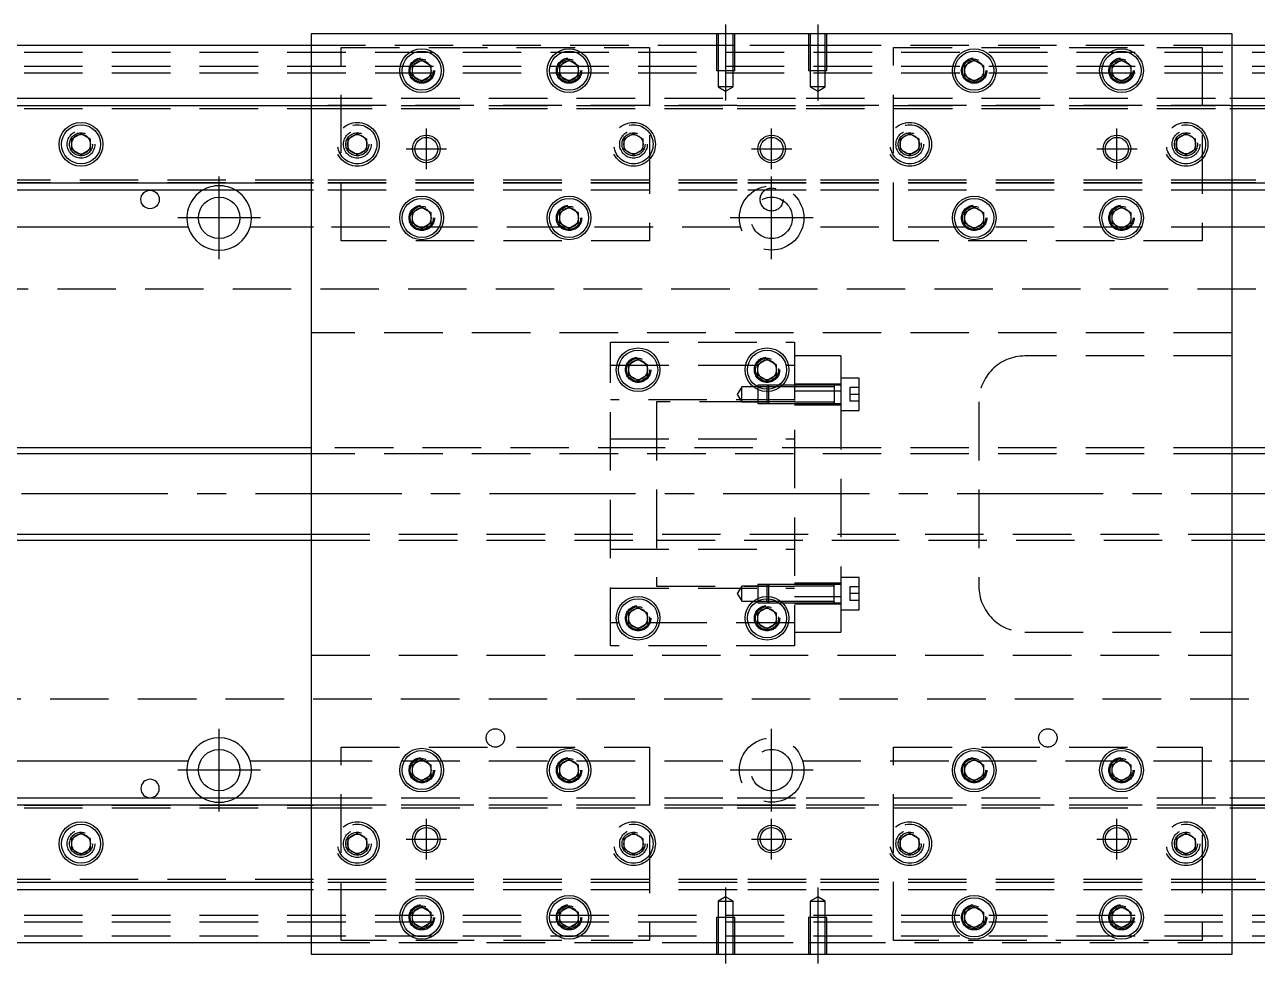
# Model space of a CAD drawing. Extents: x -20 to 1041, y -277 to 102.
# Drawn here: x 247.7 to 515.5, y -102 to 102 of the extents above; entities that cross this region are included whole.
import ezdxf

# ---------------------------------------------------------------- set-up
doc = ezdxf.new("R2010")
doc.units = 0
doc.linetypes.add('CENTER', pattern=[50.8, 31.75, -6.35, 6.35, -6.35])
doc.linetypes.add('DASHED', pattern=[19.05, 12.7, -6.35])
doc.layers.get('0').update_dxf_attribs({"linetype": 'CONTINUOUS'})
doc.layers.add('CENTER', color=1, linetype='CENTER')

msp = doc.modelspace()

# ---------------------------------------------------------------- linework, layer by layer
at = {"color": 7, "linetype": 'CONTINUOUS'}
for p, q in [((510, 100), (310, 100)), ((310, 100), (310, -100)), ((510, -100), (510, 100)), ((310, 97.5), (0, 97.5)), ((820, 97.5), (510, 97.5)), ((332, 93.1547), (334, 94.309402)), ((334, 94.309402), (336, 93.1547)), ((364, 93.1547), (366, 94.309402)), ((366, 94.309402), (368, 93.1547)), ((452, 93.1547), (454, 94.309402)), ((454, 94.309402), (456, 93.1547)), ((484, 93.1547), (486, 94.309402)), ((486, 94.309402), (488, 93.1547)), ((332, 90.8453), (332, 93.1547)), ((336, 93.1547), (336, 90.8453)), ((364, 90.8453), (364, 93.1547)), ((368, 93.1547), (368, 90.8453)), ((452, 90.8453), (452, 93.1547)), ((456, 93.1547), (456, 90.8453)), ((484, 90.8453), (484, 93.1547)), ((488, 93.1547), (488, 90.8453)), ((334, 89.690598), (332, 90.8453)), ((336, 90.8453), (334, 89.690598)), ((366, 89.690598), (364, 90.8453)), ((368, 90.8453), (366, 89.690598)), ((454, 89.690598), (452, 90.8453)), ((456, 90.8453), (454, 89.690598)), ((486, 89.690598), (484, 90.8453)), ((488, 90.8453), (486, 89.690598)), ((0, 86), (310, 86)), ((510, 86), (820, 86)), ((0, 84.460392), (310, 84.460392)), ((510, 84.460392), (820, 84.460392)), ((258, 77.1547), (260, 78.309402)), ((260, 78.309402), (262, 77.1547)), ((258, 74.8453), (258, 77.1547)), ((262, 77.1547), (262, 74.8453)), ((260, 73.690598), (258, 74.8453)), ((262, 74.8453), (260, 73.690598)), ((310, 67.539608), (0, 67.539608)), ((820, 67.539608), (510, 67.539608)), ((310, 66), (0, 66)), ((820, 66), (510, 66)), ((332, 61.1547), (334, 62.309402)), ((334, 62.309402), (336, 61.1547)), ((364, 61.1547), (366, 62.309402)), ((366, 62.309402), (368, 61.1547)), ((452, 61.1547), (454, 62.309402)), ((454, 62.309402), (456, 61.1547)), ((484, 61.1547), (486, 62.309402)), ((486, 62.309402), (488, 61.1547)), ((332, 58.8453), (332, 61.1547)), ((336, 61.1547), (336, 58.8453)), ((364, 58.8453), (364, 61.1547)), ((368, 61.1547), (368, 58.8453)), ((452, 58.8453), (452, 61.1547)), ((456, 61.1547), (456, 58.8453)), ((484, 58.8453), (484, 61.1547)), ((488, 61.1547), (488, 58.8453)), ((283.291796, 58), (176.708204, 58)), ((310, 58), (296.708204, 58)), ((334, 57.690598), (332, 58.8453)), ((336, 58.8453), (334, 57.690598)), ((366, 57.690598), (364, 58.8453)), ((368, 58.8453), (366, 57.690598)), ((454, 57.690598), (452, 58.8453)), ((456, 58.8453), (454, 57.690598)), ((486, 57.690598), (484, 58.8453)), ((488, 58.8453), (486, 57.690598)), ((523.291796, 58), (510, 58)), ((379, 28.1547), (381, 29.309402)), ((379, 25.8453), (379, 28.1547)), ((381, 29.309402), (383, 28.1547)), ((383, 28.1547), (383, 25.8453)), ((407, 28.1547), (409, 29.309402)), ((407, 25.8453), (407, 28.1547)), ((409, 29.309402), (411, 28.1547)), ((411, 28.1547), (411, 25.8453)), ((381, 24.690598), (379, 25.8453)), ((383, 25.8453), (381, 24.690598)), ((409, 24.690598), (407, 25.8453)), ((411, 25.8453), (409, 24.690598)), ((423.6, 19.65063), (423.6, 19.651316)), ((310, 10), (28, 10)), ((763, 10), (510, 10)), ((28, -10), (310, -10)), ((510, -10), (763, -10)), ((423.6, -23.65064), (423.6, -23.649954)), ((379, -25.8453), (381, -24.690598)), ((379, -28.1547), (379, -25.8453)), ((381, -24.690598), (383, -25.8453)), ((383, -25.8453), (383, -28.1547)), ((407, -25.8453), (409, -24.690598)), ((407, -28.1547), (407, -25.8453)), ((409, -24.690598), (411, -25.8453)), ((411, -25.8453), (411, -28.1547)), ((381, -29.309402), (379, -28.1547)), ((383, -28.1547), (381, -29.309402)), ((409, -29.309402), (407, -28.1547)), ((411, -28.1547), (409, -29.309402)), ((176.708204, -58), (283.291796, -58)), ((296.708204, -58), (310, -58)), ((332, -58.8453), (334, -57.690598)), ((332, -61.1547), (332, -58.8453)), ((334, -57.690598), (336, -58.8453)), ((336, -58.8453), (336, -61.1547)), ((364, -58.8453), (366, -57.690598)), ((364, -61.1547), (364, -58.8453)), ((366, -57.690598), (368, -58.8453)), ((368, -58.8453), (368, -61.1547)), ((452, -58.8453), (454, -57.690598)), ((452, -61.1547), (452, -58.8453)), ((454, -57.690598), (456, -58.8453)), ((456, -58.8453), (456, -61.1547)), ((484, -58.8453), (486, -57.690598)), ((484, -61.1547), (484, -58.8453)), ((486, -57.690598), (488, -58.8453)), ((488, -58.8453), (488, -61.1547)), ((510, -58), (523.291796, -58)), ((334, -62.309402), (332, -61.1547)), ((336, -61.1547), (334, -62.309402)), ((366, -62.309402), (364, -61.1547)), ((368, -61.1547), (366, -62.309402)), ((454, -62.309402), (452, -61.1547)), ((456, -61.1547), (454, -62.309402)), ((486, -62.309402), (484, -61.1547)), ((488, -61.1547), (486, -62.309402)), ((0, -66), (310, -66)), ((510, -66), (820, -66)), ((0, -67.539608), (310, -67.539608)), ((510, -67.539608), (820, -67.539608)), ((258, -74.8453), (260, -73.690598)), ((258, -77.1547), (258, -74.8453)), ((260, -73.690598), (262, -74.8453)), ((262, -74.8453), (262, -77.1547)), ((260, -78.309402), (258, -77.1547)), ((262, -77.1547), (260, -78.309402)), ((310, -84.460392), (0, -84.460392)), ((820, -84.460392), (510, -84.460392)), ((310, -86), (0, -86)), ((820, -86), (510, -86)), ((332, -90.8453), (334, -89.690598)), ((332, -93.1547), (332, -90.8453)), ((334, -89.690598), (336, -90.8453)), ((336, -90.8453), (336, -93.1547)), ((364, -90.8453), (366, -89.690598)), ((364, -93.1547), (364, -90.8453)), ((366, -89.690598), (368, -90.8453)), ((368, -90.8453), (368, -93.1547)), ((452, -90.8453), (454, -89.690598)), ((452, -93.1547), (452, -90.8453)), ((454, -89.690598), (456, -90.8453)), ((456, -90.8453), (456, -93.1547)), ((484, -90.8453), (486, -89.690598)), ((484, -93.1547), (484, -90.8453)), ((486, -89.690598), (488, -90.8453)), ((488, -90.8453), (488, -93.1547)), ((334, -94.309402), (332, -93.1547)), ((336, -93.1547), (334, -94.309402)), ((366, -94.309402), (364, -93.1547)), ((368, -93.1547), (366, -94.309402)), ((454, -94.309402), (452, -93.1547)), ((456, -93.1547), (454, -94.309402)), ((486, -94.309402), (484, -93.1547)), ((488, -93.1547), (486, -94.309402)), ((0, -97.5), (310, -97.5)), ((510, -97.5), (820, -97.5)), ((310, -100), (510, -100))]:
    msp.add_line(p, q, dxfattribs=at)
at = {"color": 3, "linetype": 'DASHED'}
for p, q in [((398.000006, 100), (398.000006, 92)), ((398.35, 100), (398.35, 92)), ((401.65, 92), (401.65, 100)), ((401.999994, 92), (401.999994, 100)), ((418.000006, 100), (418.000006, 92)), ((418.35, 100), (418.35, 92)), ((421.65, 92), (421.65, 100)), ((421.999994, 92), (421.999994, 100)), ((398.000006, 97.5), (310, 97.5)), ((316.5, 55), (316.5, 97)), ((316.5, 97), (383.5, 97)), ((383.5, 97), (383.5, 55)), ((401.999994, 97.5), (398.000006, 97.5)), ((418.000006, 97.5), (401.999994, 97.5)), ((421.999994, 97.5), (418.000006, 97.5)), ((510, 97.5), (421.999994, 97.5)), ((436.5, 55), (436.5, 97)), ((436.5, 97), (503.5, 97)), ((503.5, 97), (503.5, 55)), ((0, 96), (820, 96)), ((0, 93), (820, 93)), ((0, 91.5), (820, 91.5)), ((398.000006, 92), (401.999994, 92)), ((398.35, 92), (398.35, 88.5)), ((401.65, 88.5), (401.65, 92)), ((418.000006, 92), (421.999994, 92)), ((418.35, 92), (418.35, 88.5)), ((421.65, 88.5), (421.65, 92)), ((401.65, 88.5), (398.35, 88.5)), ((398.35, 88.5), (400, 87.547372)), ((400, 87.547372), (401.65, 88.5)), ((421.65, 88.5), (418.35, 88.5)), ((418.35, 88.5), (420, 87.547372)), ((420, 87.547372), (421.65, 88.5)), ((310, 86), (310.5, 86)), ((310.5, 86), (402.5, 86)), ((402.5, 86), (417.5, 86)), ((417.5, 86), (509.5, 86)), ((509.5, 86), (510, 86)), ((0, 84.403994), (310.5, 84.403994)), ((0, 83.8), (310.5, 83.8)), ((310, 84.460392), (310.5, 84.460392)), ((310.5, 84.460392), (402.5, 84.460392)), ((402.5, 84.403994), (310.5, 84.403994)), ((310.5, 83.8), (402.5, 83.8)), ((402.5, 84.460392), (417.5, 84.460392)), ((402.5, 84.403994), (417.5, 84.403994)), ((402.5, 83.8), (417.5, 83.8)), ((417.5, 84.460392), (509.5, 84.460392)), ((509.5, 84.403994), (417.5, 84.403994)), ((417.5, 83.8), (509.5, 83.8)), ((509.5, 84.460392), (510, 84.460392)), ((509.5, 84.403994), (820, 84.403994)), ((509.5, 83.8), (820, 83.8)), ((318, 77.1547), (320, 78.309402)), ((320, 78.309402), (322, 77.1547)), ((378, 77.1547), (380, 78.309402)), ((380, 78.309402), (382, 77.1547)), ((438, 77.1547), (440, 78.309402)), ((440, 78.309402), (442, 77.1547)), ((498, 77.1547), (500, 78.309402)), ((500, 78.309402), (502, 77.1547)), ((257.5, 76), (257.534018, 76.411016)), ((317.5, 76), (317.534018, 76.411016)), ((318, 74.8453), (318, 77.1547)), ((322, 77.1547), (322, 74.8453)), ((377.5, 76), (377.534018, 76.411016)), ((378, 74.8453), (378, 77.1547)), ((382, 77.1547), (382, 74.8453)), ((438, 74.8453), (438, 77.1547)), ((442, 77.1547), (442, 74.8453)), ((442.483582, 76.286038), (442.5, 76)), ((498, 74.8453), (498, 77.1547)), ((502, 77.1547), (502, 74.8453)), ((502.483582, 76.286038), (502.5, 76)), ((320, 73.690598), (318, 74.8453)), ((322, 74.8453), (320, 73.690598)), ((380, 73.690598), (378, 74.8453)), ((382, 74.8453), (380, 73.690598)), ((440, 73.690598), (438, 74.8453)), ((442, 74.8453), (440, 73.690598)), ((500, 73.690598), (498, 74.8453)), ((502, 74.8453), (500, 73.690598)), ((310.5, 68.2), (0, 68.2)), ((310.5, 67.596006), (0, 67.596006)), ((310.5, 67.539608), (310, 67.539608)), ((402.5, 68.2), (310.5, 68.2)), ((402.5, 67.596006), (310.5, 67.596006)), ((402.5, 67.539608), (310.5, 67.539608)), ((417.5, 68.2), (402.5, 68.2)), ((417.5, 67.596006), (402.5, 67.596006)), ((417.5, 67.539608), (402.5, 67.539608)), ((509.5, 68.2), (417.5, 68.2)), ((509.5, 67.596006), (417.5, 67.596006)), ((509.5, 67.539608), (417.5, 67.539608)), ((820, 68.2), (509.5, 68.2)), ((820, 67.596006), (509.5, 67.596006)), ((510, 67.539608), (509.5, 67.539608)), ((310.5, 66), (310, 66)), ((402.5, 66), (310.5, 66)), ((417.5, 66), (402.5, 66)), ((509.5, 66), (417.5, 66)), ((510, 66), (509.5, 66)), ((310.5, 58), (310, 58)), ((403.291796, 58), (310.5, 58)), ((365.464102, 58), (365.359688, 58)), ((366.640312, 58), (366.535898, 58)), ((509.5, 58), (416.708204, 58)), ((453.464102, 58), (453.359688, 58)), ((454.640312, 58), (454.535898, 58)), ((510, 58), (509.5, 58)), ((383.5, 55), (316.5, 55)), ((503.5, 55), (436.5, 55)), ((820, 44.5), (5.640312, 44.5)), ((510, 35), (310, 35)), ((375, -33), (375, 33)), ((375, 33), (415, 33)), ((415, 33), (415, -33)), ((425, 30), (415, 30)), ((425, 30), (425, 22.36068)), ((510, 30), (465, 30)), ((375, 28), (415, 28)), ((378.5, 27), (378.518502, 27.303588)), ((411.483582, 27.286038), (411.5, 27)), ((429, 25.150636), (425, 25.150636)), ((429, 18.150636), (429, 25.150636)), ((403.5, 23.300636), (402.547372, 21.650636)), ((402.547372, 21.650636), (403.5, 20.000636)), ((403.5, 20.000636), (403.5, 23.300636)), ((407, 23.300636), (403.5, 23.300636)), ((407, 23.65063), (407, 23.25)), ((409.34998, 23.65063), (407, 23.65063)), ((408.99998, 23.300636), (407, 23.300636)), ((407, 23.25), (407, 22.691578)), ((407, 22.691578), (407, 19.65064)), ((409.35, 23.650636), (409, 23.300636)), ((409, 22.75), (409, 23.300636)), ((411.092176, 23.300636), (409, 23.300636)), ((409, 22.25), (409, 22.75)), ((409, 20.000636), (409, 22.25)), ((411.616146, 23.65063), (409.349994, 23.65063)), ((409.35, 23.650636), (409.35, 22.764436)), ((411.616152, 23.650636), (409.35, 23.650636)), ((409.35, 22.764436), (409.35, 22.262912)), ((409.35, 22.262912), (409.35, 19.650636)), ((411.979462, 23.300636), (411.092176, 23.300636)), ((412.368118, 23.65063), (411.616146, 23.65063)), ((412.368124, 23.650636), (411.616152, 23.650636)), ((415, 23.300636), (411.979462, 23.300636)), ((415, 23.65063), (412.368118, 23.65063)), ((415, 23.650636), (412.368124, 23.650636)), ((425, 23.900636), (415, 23.900636)), ((425, 22.36068), (415, 22.36068)), ((423.605, 23.650636), (415.00002, 23.650636)), ((423.6, 23.300636), (415.00002, 23.300636)), ((425, 23.650636), (423.595, 23.650636)), ((423.6, 23.650636), (423.6, 19.650636)), ((425, 22.36068), (425, -22.36068)), ((427, 23.150636), (427, 21.650636)), ((429, 23.150636), (427, 23.150636)), ((427, 21.650636), (427, 20.150636)), ((429, 21.650636), (427, 21.650636)), ((415, 20.5), (375, 20.5)), ((385, 20), (385, -20)), ((407, 20), (385, 20)), ((403.5, 20.000636), (407, 20.000636)), ((407, 20.000636), (408.99998, 20.000636)), ((409.000636, 20), (407, 20)), ((407, 19.65064), (409.34998, 19.65064)), ((409, 20.000636), (409.35, 19.650636)), ((415, 20), (409.000636, 20)), ((409.349994, 19.65064), (415, 19.65064)), ((409.35, 19.650636), (415, 19.650636)), ((415, 19.400636), (425, 19.400636)), ((415.00002, 20.000636), (423.6, 20.000636)), ((415.00002, 19.650636), (423.605, 19.650636)), ((423.595, 19.650636), (425, 19.650636)), ((423.6, 19.650636), (423.6, 19.867096)), ((429, 20.150636), (427, 20.150636)), ((455, 20), (455, -20)), ((425, 18.150636), (429, 18.150636)), ((375, 12), (415, 12)), ((384.99998, 10), (310, 10)), ((510, 8.75), (310, 8.75)), ((425, 10), (385, 10)), ((510, 10), (425.00002, 10)), ((310, -8.75), (510, -8.75)), ((310, -10), (384.99998, -10)), ((385, -10), (425, -10)), ((425.00002, -10), (510, -10)), ((375, -12), (415, -12)), ((429, -18.150636), (425, -18.150636)), ((429, -25.150636), (429, -18.150636)), ((375, -20.5), (415, -20.5)), ((385, -20), (407, -20)), ((403.5, -20.000636), (402.547372, -21.650636)), ((403.5, -23.300636), (403.5, -20.000636)), ((407, -20.000636), (403.5, -20.000636)), ((407, -19.65064), (407, -22.691578)), ((409.34998, -19.65064), (407, -19.65064)), ((407, -20), (409.000636, -20)), ((408.99998, -20.000636), (407, -20.000636)), ((409.35, -19.650636), (409, -20.000636)), ((409, -22.25), (409, -20.000636)), ((409.000636, -20), (415, -20)), ((415, -19.65064), (409.349994, -19.65064)), ((409.35, -19.650636), (409.35, -22.262912)), ((415, -19.650636), (409.35, -19.650636)), ((425, -19.400636), (415, -19.400636)), ((423.605, -19.650636), (415.00002, -19.650636)), ((423.6, -20.000636), (415.00002, -20.000636)), ((425, -19.650636), (423.595, -19.650636)), ((423.6, -19.867096), (423.6, -19.650636)), ((423.6, -19.650636), (423.6, -19.867302)), ((423.6, -23.434174), (423.6, -19.867096)), ((427, -20.150636), (427, -21.650636)), ((429, -20.150636), (427, -20.150636)), ((402.547372, -21.650636), (403.5, -23.300636)), ((403.5, -23.300636), (407, -23.300636)), ((407, -22.691578), (407, -23.25)), ((407, -23.25), (407, -23.65063)), ((407, -23.300636), (408.99998, -23.300636)), ((407, -23.65063), (409.34998, -23.65063)), ((409, -22.75), (409, -22.25)), ((409, -23.300636), (409, -22.75)), ((409, -23.300636), (411.092176, -23.300636)), ((409, -23.300636), (409.35, -23.650636)), ((409.349994, -23.65063), (411.616146, -23.65063)), ((409.35, -22.262912), (409.35, -22.764436)), ((409.35, -22.764436), (409.35, -23.650636)), ((409.35, -23.650636), (411.616152, -23.650636)), ((411.092176, -23.300636), (411.979462, -23.300636)), ((411.616146, -23.65063), (412.368118, -23.65063)), ((411.616152, -23.650636), (412.368124, -23.650636)), ((411.979462, -23.300636), (415, -23.300636)), ((412.368118, -23.65063), (415, -23.65063)), ((412.368124, -23.650636), (415, -23.650636)), ((425, -22.36068), (415, -22.36068)), ((425, -22.36068), (415, -22.36068)), ((415, -23.900636), (425, -23.900636)), ((415.00002, -23.300636), (423.6, -23.300636)), ((415.00002, -23.650636), (423.605, -23.650636)), ((423.595, -23.650636), (425, -23.650636)), ((423.6, -23.433926), (423.6, -23.650636)), ((423.6, -23.650636), (423.6, -23.434174)), ((425, -22.36068), (425, -30)), ((427, -21.650636), (427, -23.150636)), ((429, -21.650636), (427, -21.650636)), ((429, -23.150636), (427, -23.150636)), ((383.483582, -26.713962), (383.5, -27)), ((411.483582, -26.713962), (411.5, -27)), ((425, -25.150636), (429, -25.150636)), ((415, -28), (375, -28)), ((415, -30), (425, -30)), ((465, -30), (510, -30)), ((415, -33), (375, -33)), ((310, -35), (510, -35)), ((5.640312, -44.5), (820, -44.5)), ((316.5, -97), (316.5, -55)), ((316.5, -55), (383.5, -55)), ((383.5, -55), (383.5, -97)), ((436.5, -55), (503.5, -55)), ((436.5, -97), (436.5, -55)), ((503.5, -55), (503.5, -97)), ((310, -58), (310.5, -58)), ((310.5, -58), (403.291796, -58)), ((365.359688, -58), (365.464102, -58)), ((366.535898, -58), (366.640312, -58)), ((416.708204, -58), (509.5, -58)), ((509.5, -58), (510, -58)), ((331.5, -60), (331.512884, -59.746512)), ((363.5, -60), (363.518502, -59.696412)), ((310, -66), (310.5, -66)), ((310.5, -66), (402.5, -66)), ((402.5, -66), (417.5, -66)), ((417.5, -66), (509.5, -66)), ((509.5, -66), (510, -66)), ((0, -67.596006), (310.5, -67.596006)), ((0, -68.2), (310.5, -68.2)), ((310, -67.539608), (310.5, -67.539608)), ((310.5, -67.539608), (402.5, -67.539608)), ((402.5, -67.596006), (310.5, -67.596006)), ((310.5, -68.2), (402.5, -68.2)), ((402.5, -67.539608), (417.5, -67.539608)), ((402.5, -67.596006), (417.5, -67.596006)), ((402.5, -68.2), (417.5, -68.2)), ((417.5, -67.539608), (509.5, -67.539608)), ((509.5, -67.596006), (417.5, -67.596006)), ((417.5, -68.2), (509.5, -68.2)), ((509.5, -67.539608), (510, -67.539608)), ((509.5, -67.596006), (820, -67.596006)), ((509.5, -68.2), (820, -68.2)), ((318, -74.8453), (320, -73.690598)), ((318, -77.1547), (318, -74.8453)), ((320, -73.690598), (322, -74.8453)), ((322, -74.8453), (322, -77.1547)), ((378, -74.8453), (380, -73.690598)), ((378, -77.1547), (378, -74.8453)), ((380, -73.690598), (382, -74.8453)), ((382, -74.8453), (382, -77.1547)), ((438, -74.8453), (440, -73.690598)), ((438, -77.1547), (438, -74.8453)), ((440, -73.690598), (442, -74.8453)), ((442, -74.8453), (442, -77.1547)), ((498, -74.8453), (500, -73.690598)), ((498, -77.1547), (498, -74.8453)), ((500, -73.690598), (502, -74.8453)), ((502, -74.8453), (502, -77.1547)), ((257.5, -76), (257.534018, -75.588984)), ((317.5, -76), (317.534018, -75.588984)), ((320, -78.309402), (318, -77.1547)), ((322, -77.1547), (320, -78.309402)), ((377.5, -76), (377.534018, -75.588984)), ((380, -78.309402), (378, -77.1547)), ((382, -77.1547), (380, -78.309402)), ((437.5, -76), (437.534018, -75.588984)), ((440, -78.309402), (438, -77.1547)), ((442, -77.1547), (440, -78.309402)), ((497.5, -76), (497.534018, -75.588984)), ((500, -78.309402), (498, -77.1547)), ((502, -77.1547), (500, -78.309402)), ((310.5, -83.8), (0, -83.8)), ((310.5, -84.403994), (0, -84.403994)), ((310.5, -84.460392), (310, -84.460392)), ((402.5, -83.8), (310.5, -83.8)), ((402.5, -84.403994), (310.5, -84.403994)), ((402.5, -84.460392), (310.5, -84.460392)), ((417.5, -83.8), (402.5, -83.8)), ((417.5, -84.403994), (402.5, -84.403994)), ((417.5, -84.460392), (402.5, -84.460392)), ((509.5, -83.8), (417.5, -83.8)), ((509.5, -84.403994), (417.5, -84.403994)), ((509.5, -84.460392), (417.5, -84.460392)), ((820, -83.8), (509.5, -83.8)), ((820, -84.403994), (509.5, -84.403994)), ((510, -84.460392), (509.5, -84.460392)), ((310.5, -86), (310, -86)), ((402.5, -86), (310.5, -86)), ((400, -87.547372), (398.35, -88.5)), ((401.65, -88.5), (400, -87.547372)), ((417.5, -86), (402.5, -86)), ((509.5, -86), (417.5, -86)), ((420, -87.547372), (418.35, -88.5)), ((421.65, -88.5), (420, -87.547372)), ((510, -86), (509.5, -86)), ((398.35, -88.5), (401.65, -88.5)), ((398.35, -88.5), (398.35, -92)), ((401.65, -92), (401.65, -88.5)), ((418.35, -88.5), (421.65, -88.5)), ((418.35, -88.5), (418.35, -92)), ((421.65, -92), (421.65, -88.5)), ((0, -91.5), (820, -91.5)), ((0, -93), (820, -93)), ((331.5, -92), (331.512884, -91.746512)), ((363.5, -92), (363.512884, -91.746512)), ((401.999994, -92), (398.000006, -92)), ((398.000006, -92), (398.000006, -100)), ((398.35, -92), (398.35, -100)), ((401.65, -100), (401.65, -92)), ((401.999994, -100), (401.999994, -92)), ((421.999994, -92), (418.000006, -92)), ((418.000006, -92), (418.000006, -100)), ((418.35, -92), (418.35, -100)), ((421.65, -100), (421.65, -92)), ((421.999994, -100), (421.999994, -92)), ((456.483582, -91.713962), (456.5, -92)), ((483.5, -92), (483.512884, -91.746512)), ((0, -96), (820, -96)), ((310, -97.5), (398.000006, -97.5)), ((383.5, -97), (316.5, -97)), ((398.000006, -97.5), (401.999994, -97.5)), ((401.999994, -97.5), (418.000006, -97.5)), ((418.000006, -97.5), (421.999994, -97.5)), ((421.999994, -97.5), (510, -97.5)), ((503.5, -97), (436.5, -97))]:
    msp.add_line(p, q, dxfattribs=at)
at = {"color": 3, "linetype": 'CONTINUOUS'}
for p, q in [((310, 8.75), (28, 8.75)), ((763, 8.75), (510, 8.75)), ((28, -8.75), (310, -8.75)), ((510, -8.75), (763, -8.75))]:
    msp.add_line(p, q, dxfattribs=at)
at = {"color": 7, "linetype": 'CONTINUOUS'}
for centre, radius in [((334, 92), 4.75), ((366, 92), 4.75), ((454, 92), 4.75), ((486, 92), 4.75), ((334, 92), 4.25), ((366, 92), 4.25), ((454, 92), 4.25), ((486, 92), 4.25), ((260, 76), 4.75), ((260, 76), 4.25), ((320, 76), 2.1), ((380, 76), 2.1), ((410, 75), 3), ((440, 76), 2.1), ((500, 76), 2.1), ((335, 75), 2.5), ((410, 75), 2.5), ((485, 75), 2.5), ((275, 64), 2), ((290, 60), 4.5), ((334, 60), 4.75), ((366, 60), 4.75), ((454, 60), 4.75), ((486, 60), 4.75), ((334, 60), 4.25), ((366, 60), 4.25), ((454, 60), 4.25), ((486, 60), 4.25), ((381, 27), 4.75), ((381, 27), 4.25), ((409, 27), 4.75), ((409, 27), 4.25), ((381, -27), 4.75), ((381, -27), 4.25), ((409, -27), 4.75), ((409, -27), 4.25), ((290, -60), 4.5), ((334, -60), 4.75), ((334, -60), 4.25), ((366, -60), 4.75), ((366, -60), 4.25), ((454, -60), 4.75), ((454, -60), 4.25), ((486, -60), 4.75), ((486, -60), 4.25), ((260, -76), 4.75), ((260, -76), 4.25), ((410, -75), 3), ((320, -76), 2.1), ((335, -75), 2.5), ((380, -76), 2.1), ((410, -75), 2.5), ((440, -76), 2.1), ((485, -75), 2.5), ((500, -76), 2.1), ((334, -92), 4.75), ((334, -92), 4.25), ((366, -92), 4.75), ((366, -92), 4.25), ((454, -92), 4.75), ((454, -92), 4.25), ((486, -92), 4.75), ((486, -92), 4.25)]:
    msp.add_circle(centre, radius, dxfattribs=at)
at = {"color": 3, "linetype": 'DASHED'}
for centre, radius in [((334, 92), 2.75), ((334, 92), 2.5), ((366, 92), 2.75), ((366, 92), 2.5), ((454, 92), 2.75), ((454, 92), 2.5), ((486, 92), 2.75), ((486, 92), 2.5), ((320, 76), 4.75), ((380, 76), 4.75), ((440, 76), 4.75), ((500, 76), 4.75), ((260, 76), 3), ((260, 76), 2.5), ((320, 76), 4.25), ((320, 76), 3), ((320, 76), 2.5), ((380, 76), 4.25), ((380, 76), 3), ((380, 76), 2.5), ((440, 76), 4.25), ((440, 76), 3), ((440, 76), 2.5), ((500, 76), 4.25), ((500, 76), 3), ((500, 76), 2.5), ((410, 60), 7), ((410, 60), 4.5), ((410, 64), 2.5), ((334, 60), 2.75), ((334, 60), 2.5), ((366, 60), 2.75), ((366, 60), 2.5), ((454, 60), 2.75), ((454, 60), 2.5), ((486, 60), 2.75), ((486, 60), 2.5), ((381, 27), 2.75), ((381, 27), 2.5), ((409, 27), 2.75), ((409, 27), 2.5), ((381, -27), 2.75), ((381, -27), 2.5), ((409, -27), 2.75), ((409, -27), 2.5), ((350, -53), 2), ((410, -60), 7), ((470, -53), 2), ((410, -60), 4.5), ((334, -60), 2.75), ((334, -60), 2.5), ((366, -60), 2.75), ((366, -60), 2.5), ((454, -60), 2.75), ((454, -60), 2.5), ((486, -60), 2.75), ((486, -60), 2.5), ((320, -76), 4.75), ((320, -76), 4.25), ((380, -76), 4.75), ((380, -76), 4.25), ((440, -76), 4.75), ((440, -76), 4.25), ((500, -76), 4.75), ((500, -76), 4.25), ((260, -76), 3), ((260, -76), 2.5), ((320, -76), 3), ((320, -76), 2.5), ((380, -76), 3), ((380, -76), 2.5), ((440, -76), 3), ((440, -76), 2.5), ((500, -76), 3), ((500, -76), 2.5), ((334, -92), 2.75), ((334, -92), 2.5), ((366, -92), 2.75), ((366, -92), 2.5), ((454, -92), 2.75), ((454, -92), 2.5), ((486, -92), 2.75), ((486, -92), 2.5)]:
    msp.add_circle(centre, radius, dxfattribs=at)
at = {"color": 3, "linetype": 'CONTINUOUS'}
for centre in [(335, 75), (485, 75), (335, -75), (485, -75)]:
    msp.add_circle(centre, 3, dxfattribs=at)
at = {"color": 7, "linetype": 'CONTINUOUS'}
for centre, radius, start, end in [((334, 92), 2.1, 102.24721, 137.75279), ((334, 92), 2.1, 77.75279, 102.24721), ((334, 92), 2.1, 42.24721, 77.75279), ((366, 92), 2.1, 102.24721, 137.75279), ((366, 92), 2.1, 77.75279, 102.24721), ((366, 92), 2.1, 42.24721, 77.75279), ((454, 92), 2.1, 102.24721, 137.75279), ((454, 92), 2.1, 77.75279, 102.24721), ((454, 92), 2.1, 42.24721, 77.75279), ((486, 92), 2.1, 102.24721, 137.75279), ((486, 92), 2.1, 77.75279, 102.24721), ((486, 92), 2.1, 42.24721, 77.75279), ((334, 92), 2.1, 162.24721, 180), ((334, 92), 2.1, 180, 197.75279), ((334, 92), 2.1, 137.75279, 162.24721), ((334, 92), 2.1, 197.75279, 222.24721), ((334, 92), 2.1, 17.75279, 42.24721), ((334, 92), 2.1, 317.75279, 342.24721), ((334, 92), 2.1, 342.24721, 17.75279), ((366, 92), 2.1, 162.24721, 180), ((366, 92), 2.1, 180, 197.75279), ((366, 92), 2.1, 137.75279, 162.24721), ((366, 92), 2.1, 197.75279, 222.24721), ((366, 92), 2.1, 17.75279, 42.24721), ((366, 92), 2.1, 317.75279, 342.24721), ((366, 92), 2.1, 342.24721, 17.75279), ((454, 92), 2.1, 162.24721, 180), ((454, 92), 2.1, 180, 197.75279), ((454, 92), 2.1, 137.75279, 162.24721), ((454, 92), 2.1, 197.75279, 222.24721), ((454, 92), 2.1, 17.75279, 42.24721), ((454, 92), 2.1, 317.75279, 342.24721), ((454, 92), 2.1, 342.24721, 17.75279), ((486, 92), 2.1, 162.24721, 180), ((486, 92), 2.1, 180, 197.75279), ((486, 92), 2.1, 137.75279, 162.24721), ((486, 92), 2.1, 197.75279, 222.24721), ((486, 92), 2.1, 17.75279, 42.24721), ((486, 92), 2.1, 317.75279, 342.24721), ((486, 92), 2.1, 342.24721, 17.75279), ((334, 92), 2.1, 222.24721, 257.75279), ((334, 92), 2.1, 257.75279, 282.24721), ((334, 92), 2.1, 282.24721, 317.75279), ((366, 92), 2.1, 222.24721, 257.75279), ((366, 92), 2.1, 257.75279, 282.24721), ((366, 92), 2.1, 282.24721, 317.75279), ((454, 92), 2.1, 222.24721, 257.75279), ((454, 92), 2.1, 257.75279, 282.24721), ((454, 92), 2.1, 282.24721, 317.75279), ((486, 92), 2.1, 222.24721, 257.75279), ((486, 92), 2.1, 257.75279, 282.24721), ((486, 92), 2.1, 282.24721, 317.75279), ((260, 76), 2.1, 102.24721, 137.75279), ((260, 76), 2.1, 77.75279, 102.24721), ((260, 76), 2.1, 42.24721, 77.75279), ((260, 76), 2.1, 162.24721, 180), ((260, 76), 2.1, 180, 197.75279), ((260, 76), 2.1, 137.75279, 162.24721), ((260, 76), 2.1, 197.75279, 222.24721), ((260, 76), 2.1, 17.75279, 42.24721), ((260, 76), 2.1, 317.75279, 342.24721), ((260, 76), 2.1, 342.24721, 17.75279), ((260, 76), 2.1, 222.24721, 257.75279), ((260, 76), 2.1, 257.75279, 282.24721), ((260, 76), 2.1, 282.24721, 317.75279), ((290, 60), 7, 121.002719, 196.60155), ((290, 60), 7, 343.39845, 58.997281), ((334, 60), 2.1, 102.24721, 137.75279), ((334, 60), 2.1, 77.75279, 102.24721), ((334, 60), 2.1, 42.24721, 77.75279), ((366, 60), 2.1, 102.24721, 137.75279), ((366, 60), 2.1, 77.75279, 102.24721), ((366, 60), 2.1, 42.24721, 77.75279), ((454, 60), 2.1, 102.24721, 137.75279), ((454, 60), 2.1, 77.75279, 102.24721), ((454, 60), 2.1, 42.24721, 77.75279), ((486, 60), 2.1, 102.24721, 137.75279), ((486, 60), 2.1, 77.75279, 102.24721), ((486, 60), 2.1, 42.24721, 77.75279), ((334, 60), 2.1, 162.24721, 180), ((334, 60), 2.1, 180, 197.75279), ((334, 60), 2.1, 137.75279, 162.24721), ((334, 60), 2.1, 197.75279, 222.24721), ((334, 60), 2.1, 17.75279, 42.24721), ((334, 60), 2.1, 317.75279, 342.24721), ((334, 60), 2.1, 342.24721, 17.75279), ((366, 60), 2.1, 162.24721, 180), ((366, 60), 2.1, 180, 197.75279), ((366, 60), 2.1, 137.75279, 162.24721), ((366, 60), 2.1, 197.75279, 222.24721), ((366, 60), 2.1, 17.75279, 42.24721), ((366, 60), 2.1, 317.75279, 342.24721), ((366, 60), 2.1, 342.24721, 17.75279), ((454, 60), 2.1, 162.24721, 180), ((454, 60), 2.1, 180, 197.75279), ((454, 60), 2.1, 137.75279, 162.24721), ((454, 60), 2.1, 197.75279, 222.24721), ((454, 60), 2.1, 17.75279, 42.24721), ((454, 60), 2.1, 317.75279, 342.24721), ((454, 60), 2.1, 342.24721, 17.75279), ((486, 60), 2.1, 162.24721, 180), ((486, 60), 2.1, 180, 197.75279), ((486, 60), 2.1, 137.75279, 162.24721), ((486, 60), 2.1, 197.75279, 222.24721), ((486, 60), 2.1, 17.75279, 42.24721), ((486, 60), 2.1, 317.75279, 342.24721), ((486, 60), 2.1, 342.24721, 17.75279), ((290, 60), 7, 196.60155, 343.39845), ((334, 60), 2.1, 222.24721, 257.75279), ((334, 60), 2.1, 257.75279, 282.24721), ((334, 60), 2.1, 282.24721, 317.75279), ((366, 60), 2.1, 222.24721, 257.75279), ((366, 60), 2.1, 257.75279, 282.24721), ((366, 60), 2.1, 282.24721, 317.75279), ((454, 60), 2.1, 222.24721, 257.75279), ((454, 60), 2.1, 257.75279, 282.24721), ((454, 60), 2.1, 282.24721, 317.75279), ((486, 60), 2.1, 222.24721, 257.75279), ((486, 60), 2.1, 257.75279, 282.24721), ((486, 60), 2.1, 282.24721, 317.75279), ((381, 27), 2.1, 162.24721, 180), ((381, 27), 2.1, 180, 197.75279), ((381, 27), 2.1, 137.75279, 162.24721), ((381, 27), 2.1, 102.24721, 137.75279), ((381, 27), 2.1, 77.75279, 102.24721), ((381, 27), 2.1, 42.24721, 77.75279), ((381, 27), 2.1, 17.75279, 42.24721), ((381, 27), 2.1, 342.24721, 17.75279), ((409, 27), 2.1, 162.24721, 180), ((409, 27), 2.1, 180, 197.75279), ((409, 27), 2.1, 137.75279, 162.24721), ((409, 27), 2.1, 102.24721, 137.75279), ((409, 27), 2.1, 77.75279, 102.24721), ((409, 27), 2.1, 42.24721, 77.75279), ((409, 27), 2.1, 17.75279, 42.24721), ((409, 27), 2.1, 342.24721, 17.75279), ((381, 27), 2.1, 197.75279, 222.24721), ((381, 27), 2.1, 222.24721, 257.75279), ((381, 27), 2.1, 257.75279, 282.24721), ((381, 27), 2.1, 282.24721, 317.75279), ((381, 27), 2.1, 317.75279, 342.24721), ((409, 27), 2.1, 197.75279, 222.24721), ((409, 27), 2.1, 222.24721, 257.75279), ((409, 27), 2.1, 257.75279, 282.24721), ((409, 27), 2.1, 282.24721, 317.75279), ((409, 27), 2.1, 317.75279, 342.24721), ((381, -27), 2.1, 162.24721, 180), ((381, -27), 2.1, 137.75279, 162.24721), ((381, -27), 2.1, 102.24721, 137.75279), ((381, -27), 2.1, 77.75279, 102.24721), ((381, -27), 2.1, 42.24721, 77.75279), ((381, -27), 2.1, 17.75279, 42.24721), ((381, -27), 2.1, 342.24721, 17.75279), ((409, -27), 2.1, 162.24721, 180), ((409, -27), 2.1, 137.75279, 162.24721), ((409, -27), 2.1, 102.24721, 137.75279), ((409, -27), 2.1, 77.75279, 102.24721), ((409, -27), 2.1, 42.24721, 77.75279), ((409, -27), 2.1, 17.75279, 42.24721), ((409, -27), 2.1, 342.24721, 17.75279), ((381, -27), 2.1, 180, 197.75279), ((381, -27), 2.1, 197.75279, 222.24721), ((381, -27), 2.1, 222.24721, 257.75279), ((381, -27), 2.1, 257.75279, 282.24721), ((381, -27), 2.1, 282.24721, 317.75279), ((381, -27), 2.1, 317.75279, 342.24721), ((409, -27), 2.1, 180, 197.75279), ((409, -27), 2.1, 197.75279, 222.24721), ((409, -27), 2.1, 222.24721, 257.75279), ((409, -27), 2.1, 257.75279, 282.24721), ((409, -27), 2.1, 282.24721, 317.75279), ((409, -27), 2.1, 317.75279, 342.24721), ((290, -60), 7, 16.60155, 163.39845), ((290, -60), 7, 163.39845, 238.997281), ((290, -60), 7, 301.002719, 16.60155), ((334, -60), 2.1, 137.75279, 162.24721), ((334, -60), 2.1, 102.24721, 137.75279), ((334, -60), 2.1, 77.75279, 102.24721), ((334, -60), 2.1, 42.24721, 77.75279), ((334, -60), 2.1, 17.75279, 42.24721), ((366, -60), 2.1, 137.75279, 162.24721), ((366, -60), 2.1, 102.24721, 137.75279), ((366, -60), 2.1, 77.75279, 102.24721), ((366, -60), 2.1, 42.24721, 77.75279), ((366, -60), 2.1, 17.75279, 42.24721), ((454, -60), 2.1, 137.75279, 162.24721), ((454, -60), 2.1, 102.24721, 137.75279), ((454, -60), 2.1, 77.75279, 102.24721), ((454, -60), 2.1, 42.24721, 77.75279), ((454, -60), 2.1, 17.75279, 42.24721), ((486, -60), 2.1, 137.75279, 162.24721), ((486, -60), 2.1, 102.24721, 137.75279), ((486, -60), 2.1, 77.75279, 102.24721), ((486, -60), 2.1, 42.24721, 77.75279), ((486, -60), 2.1, 17.75279, 42.24721), ((334, -60), 2.1, 162.24721, 180), ((334, -60), 2.1, 180, 197.75279), ((334, -60), 2.1, 197.75279, 222.24721), ((334, -60), 2.1, 222.24721, 257.75279), ((334, -60), 2.1, 282.24721, 317.75279), ((334, -60), 2.1, 317.75279, 342.24721), ((334, -60), 2.1, 342.24721, 17.75279), ((366, -60), 2.1, 162.24721, 180), ((366, -60), 2.1, 180, 197.75279), ((366, -60), 2.1, 197.75279, 222.24721), ((366, -60), 2.1, 222.24721, 257.75279), ((366, -60), 2.1, 282.24721, 317.75279), ((366, -60), 2.1, 317.75279, 342.24721), ((366, -60), 2.1, 342.24721, 17.75279), ((454, -60), 2.1, 162.24721, 180), ((454, -60), 2.1, 180, 197.75279), ((454, -60), 2.1, 197.75279, 222.24721), ((454, -60), 2.1, 222.24721, 257.75279), ((454, -60), 2.1, 282.24721, 317.75279), ((454, -60), 2.1, 317.75279, 342.24721), ((454, -60), 2.1, 342.24721, 17.75279), ((486, -60), 2.1, 162.24721, 180), ((486, -60), 2.1, 180, 197.75279), ((486, -60), 2.1, 197.75279, 222.24721), ((486, -60), 2.1, 222.24721, 257.75279), ((486, -60), 2.1, 282.24721, 317.75279), ((486, -60), 2.1, 317.75279, 342.24721), ((486, -60), 2.1, 342.24721, 17.75279), ((275, -64), 2, 90, 270), ((275, -64), 2, 270, 90), ((334, -60), 2.1, 257.75279, 282.24721), ((366, -60), 2.1, 257.75279, 282.24721), ((454, -60), 2.1, 257.75279, 282.24721), ((486, -60), 2.1, 257.75279, 282.24721), ((260, -76), 2.1, 137.75279, 162.24721), ((260, -76), 2.1, 102.24721, 137.75279), ((260, -76), 2.1, 77.75279, 102.24721), ((260, -76), 2.1, 42.24721, 77.75279), ((260, -76), 2.1, 17.75279, 42.24721), ((260, -76), 2.1, 162.24721, 180), ((260, -76), 2.1, 180, 197.75279), ((260, -76), 2.1, 197.75279, 222.24721), ((260, -76), 2.1, 222.24721, 257.75279), ((260, -76), 2.1, 282.24721, 317.75279), ((260, -76), 2.1, 317.75279, 342.24721), ((260, -76), 2.1, 342.24721, 17.75279), ((260, -76), 2.1, 257.75279, 282.24721), ((334, -92), 2.1, 137.75279, 162.24721), ((334, -92), 2.1, 102.24721, 137.75279), ((334, -92), 2.1, 77.75279, 102.24721), ((334, -92), 2.1, 42.24721, 77.75279), ((334, -92), 2.1, 17.75279, 42.24721), ((366, -92), 2.1, 137.75279, 162.24721), ((366, -92), 2.1, 102.24721, 137.75279), ((366, -92), 2.1, 77.75279, 102.24721), ((366, -92), 2.1, 42.24721, 77.75279), ((366, -92), 2.1, 17.75279, 42.24721), ((454, -92), 2.1, 137.75279, 162.24721), ((454, -92), 2.1, 102.24721, 137.75279), ((454, -92), 2.1, 77.75279, 102.24721), ((454, -92), 2.1, 42.24721, 77.75279), ((454, -92), 2.1, 17.75279, 42.24721), ((486, -92), 2.1, 137.75279, 162.24721), ((486, -92), 2.1, 102.24721, 137.75279), ((486, -92), 2.1, 77.75279, 102.24721), ((486, -92), 2.1, 42.24721, 77.75279), ((486, -92), 2.1, 17.75279, 42.24721), ((334, -92), 2.1, 162.24721, 180), ((334, -92), 2.1, 180, 197.75279), ((334, -92), 2.1, 197.75279, 222.24721), ((334, -92), 2.1, 222.24721, 257.75279), ((334, -92), 2.1, 282.24721, 317.75279), ((334, -92), 2.1, 317.75279, 342.24721), ((334, -92), 2.1, 342.24721, 17.75279), ((366, -92), 2.1, 162.24721, 180), ((366, -92), 2.1, 180, 197.75279), ((366, -92), 2.1, 197.75279, 222.24721), ((366, -92), 2.1, 222.24721, 257.75279), ((366, -92), 2.1, 282.24721, 317.75279), ((366, -92), 2.1, 317.75279, 342.24721), ((366, -92), 2.1, 342.24721, 17.75279), ((454, -92), 2.1, 162.24721, 180), ((454, -92), 2.1, 180, 197.75279), ((454, -92), 2.1, 197.75279, 222.24721), ((454, -92), 2.1, 222.24721, 257.75279), ((454, -92), 2.1, 282.24721, 317.75279), ((454, -92), 2.1, 317.75279, 342.24721), ((454, -92), 2.1, 342.24721, 17.75279), ((486, -92), 2.1, 162.24721, 180), ((486, -92), 2.1, 180, 197.75279), ((486, -92), 2.1, 197.75279, 222.24721), ((486, -92), 2.1, 222.24721, 257.75279), ((486, -92), 2.1, 282.24721, 317.75279), ((486, -92), 2.1, 317.75279, 342.24721), ((486, -92), 2.1, 342.24721, 17.75279), ((334, -92), 2.1, 257.75279, 282.24721), ((366, -92), 2.1, 257.75279, 282.24721), ((454, -92), 2.1, 257.75279, 282.24721), ((486, -92), 2.1, 257.75279, 282.24721)]:
    msp.add_arc(centre, radius, start, end, dxfattribs=at)
at = {"color": 3, "linetype": 'DASHED'}
for centre, radius, start, end in [((290, 60), 7, 58.997281, 121.002719), ((489, 60), 4.5, 156.926082, 158.942441), ((465, 20), 10, 90, 180), ((465, -20), 10, 180, 270), ((290, -60), 7, 238.997281, 301.002719)]:
    msp.add_arc(centre, radius, start, end, dxfattribs=at)
at = {"layer": 'CENTER', "color": 1, "linetype": 'CENTER'}
for p, q in [((400, 102), (400, 85.547372)), ((420, 102), (420, 85.547372)), ((335, 70.6), (335, 79.4)), ((410, 70.6), (410, 79.4)), ((485, 70.6), (485, 79.4)), ((330.6, 75), (339.4, 75)), ((405.6, 75), (414.4, 75)), ((480.6, 75), (489.4, 75)), ((290, 51), (290, 69)), ((410, 51), (410, 69)), ((299, 60), (281, 60)), ((419, 60), (401, 60)), ((888.445, 0), (-20, 0)), ((290, -69), (290, -51)), ((410, -69), (410, -51)), ((299, -60), (281, -60)), ((419, -60), (401, -60)), ((335, -79.4), (335, -70.6)), ((410, -79.4), (410, -70.6)), ((485, -79.4), (485, -70.6)), ((330.6, -75), (339.4, -75)), ((405.6, -75), (414.4, -75)), ((480.6, -75), (489.4, -75)), ((400, -85.547372), (400, -102)), ((420, -85.547372), (420, -102))]:
    msp.add_line(p, q, dxfattribs=at)

doc.saveas('drawing.dxf')
